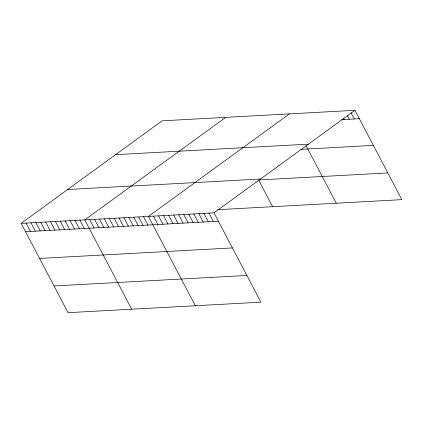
<?xml version="1.0" encoding="UTF-8"?>
<svg xmlns="http://www.w3.org/2000/svg" width="423" height="423" viewBox="0 0 423 423"><rect width="100%" height="100%" fill="white"/><g stroke="black" fill="none" stroke-linecap="round" stroke-linejoin="round"><path stroke-width="0.63" d="M21.15 223.349L213.996 212.843L260.896 302.175L68.05 312.682L21.15 223.349L162.104 120.825L354.95 110.318L401.85 199.651L217.57 209.692M225.745 117.356L84.79 219.881L131.69 309.213M289.38 113.893L148.431 216.417L195.331 305.75M213.996 212.843L354.95 110.318M341.689 119.651L359.344 118.689M115.59 154.659L308.436 144.153M301.07 149.345L373.372 145.406M67.664 189.515L260.51 179.014M259.225 179.939L387.822 172.933M25.544 231.714L218.39 221.213M39.572 258.432L232.417 247.931M54.022 285.964L246.868 275.458M351.079 112.825L354.3 118.963M347.5 115.891L349.255 119.238M343.624 118.398L344.211 119.513M306.051 145.639L336.28 203.225M258.617 179.971L272.645 206.688M208.951 213.118L213.345 221.488M203.907 213.393L208.301 221.763M198.868 213.668L203.257 222.038M193.824 213.943L198.218 222.313M188.78 214.218L193.174 222.588M183.735 214.493L188.129 222.863M178.691 214.768L183.085 223.138M173.647 215.043L178.041 223.413M168.603 215.318L172.996 223.682M163.558 215.593L167.952 223.957M158.514 215.867L162.908 224.232M153.475 216.142L157.864 224.507M143.534 216.682L147.928 225.052M138.638 216.951L143.032 225.316M133.742 217.216L138.136 225.586M128.846 217.48L133.24 225.85M123.95 217.75L128.343 226.115M119.059 218.014L123.453 226.384M114.162 218.284L118.556 226.649M109.266 218.548L113.66 226.918M104.37 218.818L108.764 227.183M99.474 219.082L103.868 227.452M94.578 219.347L98.971 227.717M89.687 219.616L94.08 227.981M79.894 220.15L84.288 228.515M74.998 220.415L79.392 228.785M70.102 220.684L74.496 229.049M65.205 220.949L69.599 229.319M60.315 221.213L64.708 229.583M55.418 221.483L59.812 229.848M50.522 221.747L54.916 230.117M45.626 222.017L50.02 230.382M40.73 222.281L45.124 230.651M35.833 222.551L40.227 230.916M30.942 222.815L35.336 231.185M26.046 223.08L30.44 231.45"/></g></svg>
